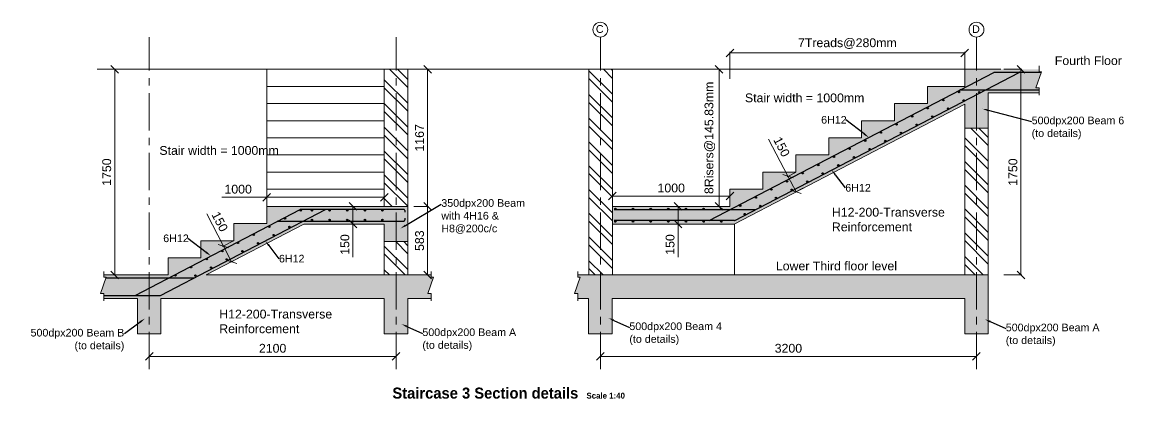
# Model space of a CAD drawing. Header units: inches. Extents: x 8090494 to 8126317, y -6397372 to -6376362.
# Drawn here: x 8097761 to 8107218, y -6396925 to -6393721 of the extents above; entities that cross this region are included whole.
import ezdxf
from ezdxf import colors
from ezdxf.entities.mleader import LeaderData, LeaderLine
from ezdxf.math import Vec2, Vec3

# ---------------------------------------------------------------- set-up
doc = ezdxf.new("R2010")
doc.units = ezdxf.units.IN
doc.header["$MEASUREMENT"] = 0
doc.linetypes.add('CENTER', pattern=[50.8, 31.75, -6.35, 6.35, -6.35])
doc.linetypes.add('CENTER2', pattern=[28.575, 19.05, -3.175, 3.175, -3.175])
for name, color, linetype, lineweight in [('0_Concrete', 212, 'Continuous', 9), ('Axis', 251, 'CENTER2', 0), ('Dim', 5, 'Continuous', 0), ('Lebeling', 4, 'Continuous', 15), ('S-_REIN----_E', 1, 'Continuous', 0), ('Text', 2, 'Continuous', 15)]:
    doc.layers.add(name, color=color, linetype=linetype, lineweight=lineweight)
doc.styles.add('beams', font='sanss___.ttf', dxfattribs={"height": 100})
doc.styles.get("Standard").update_dxf_attribs({"font": 'arial.ttf'})
doc.styles.add('TIS', font='cordia.shx', dxfattribs={"width": 0.8})
doc.dimstyles.new('A- BOLT', dxfattribs={"dimtxt": 28, "dimasz": 20, "dimexe": 8, "dimexo": 4, "dimgap": 5, "dimtad": 1, "dimdec": 0, "dimzin": 9, "dimtxsty": 'TIS', "dimcen": 2.5, "dimclrd": 5, "dimclre": 5, "dimclrt": 34, "dimadec": 0, "dimazin": 0, "dimtfac": 1, "dimtdec": 0, "dimtix": 1, "dimtmove": 0, "dimatfit": 3, "dimfxl": 1, "dimarcsym": 0})
pattern_1 = [(135, (0, 0), (-101.0278814, -101.0278814), []), (135, (0, 67.35), (-101.0278814, -101.0278814), [])]

# ---------------------------------------------------------------- blocks, each defined once
blk = doc.blocks.new('_OBLIQUE')
at = {"color": 0, "linetype": 'ByBlock'}
blk.add_line((-0.5, -0.5), (0.5, 0.5), dxfattribs=at)
blk = doc.blocks.new('*D114')
at = {"layer": 'Defpoints', "color": 0, "transparency": 16777216}
for p in [(8098756.6, -6394121.4), (8098548.5, -6395871.4), (8098756.6, -6395871.4)]:
    blk.add_point(p, dxfattribs=at)
at = {"layer": 'Dim', "color": 252, "lineweight": 5, "transparency": 16777216}
for p, q in [((8098752.6, -6394121.4), (8098540.5, -6394121.4)), ((8098548.5, -6394121.4), (8098548.5, -6395871.4)), ((8098752.6, -6395871.4), (8098540.5, -6395871.4))]:
    blk.add_line(p, q, dxfattribs=at)
at = {"layer": 'Dim', "color": 252, "lineweight": 5, "transparency": 16777216, "xscale": 65, "yscale": 65, "zscale": 65}
for p, rotation in [((8098548.5, -6394121.4), 90), ((8098548.5, -6395871.4), 270)]:
    blk.add_blockref('_OBLIQUE', p, dxfattribs=dict(at, rotation=rotation))
at = {"layer": 'Dim', "color": 156, "lineweight": 15, "transparency": 16777216, "insert": (8098480.2, -6394996.4), "char_height": 75, "attachment_point": 5, "rotation": 90}
blk.add_mtext('1750', dxfattribs=at)
blk = doc.blocks.new('*D115')
at = {"layer": 'Defpoints', "color": 0, "transparency": 16777216}
for p in [(8103392.9, -6395288.1), (8103341.2, -6395438.1), (8103392.9, -6395438.1)]:
    blk.add_point(p, dxfattribs=at)
at = {"layer": 'Dim', "color": 252, "lineweight": 5, "transparency": 16777216}
for p, q in [((8103388.9, -6395288.1), (8103333.2, -6395288.1)), ((8103341.2, -6395288.1), (8103341.2, -6395438.1)), ((8103388.9, -6395438.1), (8103333.2, -6395438.1)), ((8103341.2, -6395438.1), (8103341.2, -6395721.5))]:
    blk.add_line(p, q, dxfattribs=at)
at = {"layer": 'Dim', "color": 252, "lineweight": 5, "transparency": 16777216, "xscale": 65, "yscale": 65, "zscale": 65}
for p, rotation in [((8103341.2, -6395288.1), 90), ((8103341.2, -6395438.1), 270)]:
    blk.add_blockref('_OBLIQUE', p, dxfattribs=dict(at, rotation=rotation))
at = {"layer": 'Dim', "color": 156, "lineweight": 15, "transparency": 16777216, "insert": (8103272.9, -6395612.3), "char_height": 75, "attachment_point": 5, "rotation": 90}
blk.add_mtext('150', dxfattribs=at)
blk = doc.blocks.new('*D116')
at = {"layer": 'Defpoints', "color": 0, "transparency": 16777216}
for p in [(8100516.4, -6395288.1), (8100516.4, -6395438.1), (8100574.9, -6395438.1)]:
    blk.add_point(p, dxfattribs=at)
at = {"layer": 'Dim', "color": 252, "lineweight": 5, "transparency": 16777216}
for p, q in [((8100520.4, -6395288.1), (8100582.9, -6395288.1)), ((8100574.9, -6395288.1), (8100574.9, -6395438.1)), ((8100520.4, -6395438.1), (8100582.9, -6395438.1)), ((8100574.9, -6395438.1), (8100574.9, -6395721.5))]:
    blk.add_line(p, q, dxfattribs=at)
at = {"layer": 'Dim', "color": 252, "lineweight": 5, "transparency": 16777216, "xscale": 65, "yscale": 65, "zscale": 65}
for p, rotation in [((8100574.9, -6395288.1), 90), ((8100574.9, -6395438.1), 270)]:
    blk.add_blockref('_OBLIQUE', p, dxfattribs=dict(at, rotation=rotation))
at = {"layer": 'Dim', "color": 156, "lineweight": 15, "transparency": 16777216, "insert": (8100506.6, -6395612.3), "char_height": 75, "attachment_point": 5, "rotation": 90}
blk.add_mtext('150', dxfattribs=at)
blk = doc.blocks.new('*D148')
at = {"layer": 'Defpoints', "color": 0, "transparency": 16777216}
for p in [(8104342.5, -6394996.5), (8104344.4, -6395164.6), (8104411.8, -6395129.5)]:
    blk.add_point(p, dxfattribs=at)
at = {"layer": 'Dim', "color": 252, "lineweight": 5, "transparency": 16777216}
for p, q in [((8104275.1, -6395031.6), (8104110.7, -6394715.8)), ((8104338.9, -6394998.3), (8104268, -6395035.3)), ((8104344.4, -6395164.6), (8104275.1, -6395031.6)), ((8104408.2, -6395131.4), (8104337.3, -6395168.3))]:
    blk.add_line(p, q, dxfattribs=at)
at = {"layer": 'Dim', "color": 252, "lineweight": 5, "transparency": 16777216, "xscale": 65, "yscale": 65, "zscale": 65}
for p, rotation in [((8104275.1, -6395031.6), 117.51146607582), ((8104344.4, -6395164.6), 297.51146607582)]:
    blk.add_blockref('_OBLIQUE', p, dxfattribs=dict(at, rotation=rotation))
at = {"layer": 'Dim', "color": 156, "lineweight": 15, "transparency": 16777216, "insert": (8104221.7, -6394781.1), "char_height": 75, "attachment_point": 5, "rotation": 297.51147}
blk.add_mtext('150', dxfattribs=at)
blk = doc.blocks.new('*D149')
at = {"layer": 'Defpoints', "color": 0, "transparency": 16777216}
for p in [(8099561.4, -6395579.8), (8099542.3, -6395758.9), (8099630.7, -6395712.8)]:
    blk.add_point(p, dxfattribs=at)
at = {"layer": 'Dim', "color": 252, "lineweight": 5, "transparency": 16777216}
for p, q in [((8099473, -6395625.9), (8099330.7, -6395352.6)), ((8099557.9, -6395581.6), (8099465.9, -6395629.6)), ((8099542.3, -6395758.9), (8099473, -6395625.9)), ((8099627.2, -6395714.7), (8099535.2, -6395762.6))]:
    blk.add_line(p, q, dxfattribs=at)
at = {"layer": 'Dim', "color": 252, "lineweight": 5, "transparency": 16777216, "xscale": 65, "yscale": 65, "zscale": 65}
for p, rotation in [((8099473, -6395625.9), 117.5114660759843), ((8099542.3, -6395758.9), 297.5114660759843)]:
    blk.add_blockref('_OBLIQUE', p, dxfattribs=dict(at, rotation=rotation))
at = {"layer": 'Dim', "color": 156, "lineweight": 15, "transparency": 16777216, "insert": (8099441.7, -6395417.9), "char_height": 75, "attachment_point": 5, "rotation": 297.51147}
blk.add_mtext('150', dxfattribs=at)
blk = doc.blocks.new('*D150')
at = {"layer": 'Defpoints', "color": 0, "transparency": 16777216}
for p in [(8103690.2, -6394121.4), (8103782.5, -6394121.4), (8103782.5, -6395288.1)]:
    blk.add_point(p, dxfattribs=at)
at = {"layer": 'Dim', "color": 252, "lineweight": 5, "transparency": 16777216}
for p, q in [((8103778.5, -6394121.4), (8103682.2, -6394121.4)), ((8103690.2, -6395288.1), (8103690.2, -6394121.4)), ((8103778.5, -6395288.1), (8103682.2, -6395288.1))]:
    blk.add_line(p, q, dxfattribs=at)
at = {"layer": 'Dim', "color": 252, "lineweight": 5, "transparency": 16777216, "xscale": 65, "yscale": 65, "zscale": 65}
for p, rotation in [((8103690.2, -6394121.4), 90), ((8103690.2, -6395288.1), 270)]:
    blk.add_blockref('_OBLIQUE', p, dxfattribs=dict(at, rotation=rotation))
at = {"layer": 'Dim', "color": 156, "lineweight": 15, "transparency": 16777216, "insert": (8103611, -6394704.8), "char_height": 75, "attachment_point": 5, "rotation": 90}
blk.add_mtext('8Risers@145.83mm', dxfattribs=at)
blk = doc.blocks.new('*D151')
at = {"layer": 'Defpoints', "color": 0, "transparency": 16777216}
for p in [(8105779.5, -6393982.2), (8105779.5, -6394121.4), (8103782.5, -6394207.9)]:
    blk.add_point(p, dxfattribs=at)
at = {"layer": 'Dim', "color": 252, "lineweight": 5, "transparency": 16777216}
for p, q in [((8103782.5, -6394203.9), (8103782.5, -6393974.2)), ((8105779.5, -6394117.4), (8105779.5, -6393974.2)), ((8103782.5, -6393982.2), (8105779.5, -6393982.2))]:
    blk.add_line(p, q, dxfattribs=at)
at = {"layer": 'Dim', "color": 252, "lineweight": 5, "transparency": 16777216, "xscale": 65, "yscale": 65, "zscale": 65, "rotation": 180}
blk.add_blockref('_OBLIQUE', (8103782.5, -6393982.2), dxfattribs=at)
at = {"layer": 'Dim', "color": 252, "lineweight": 5, "transparency": 16777216, "xscale": 65, "yscale": 65, "zscale": 65}
blk.add_blockref('_OBLIQUE', (8105779.5, -6393982.2), dxfattribs=at)
at = {"layer": 'Dim', "color": 156, "lineweight": 15, "transparency": 16777216, "insert": (8104781, -6393903), "char_height": 75, "attachment_point": 5}
blk.add_mtext('7Treads@280mm', dxfattribs=at)
blk = doc.blocks.new('*D152')
at = {"layer": 'Defpoints', "color": 0, "transparency": 16777216}
for p in [(8103782.5, -6395200.3), (8102782.6, -6395214.5), (8103782.5, -6395214.5)]:
    blk.add_point(p, dxfattribs=at)
at = {"layer": 'Dim', "color": 252, "lineweight": 5, "transparency": 16777216}
for p, q in [((8102782.6, -6395210.5), (8102782.6, -6395192.3)), ((8102782.6, -6395200.3), (8103782.5, -6395200.3)), ((8103782.5, -6395210.5), (8103782.5, -6395192.3))]:
    blk.add_line(p, q, dxfattribs=at)
at = {"layer": 'Dim', "color": 252, "lineweight": 5, "transparency": 16777216, "xscale": 65, "yscale": 65, "zscale": 65, "rotation": 180}
blk.add_blockref('_OBLIQUE', (8102782.6, -6395200.3), dxfattribs=at)
at = {"layer": 'Dim', "color": 252, "lineweight": 5, "transparency": 16777216, "xscale": 65, "yscale": 65, "zscale": 65}
blk.add_blockref('_OBLIQUE', (8103782.5, -6395200.3), dxfattribs=at)
at = {"layer": 'Dim', "color": 156, "lineweight": 15, "transparency": 16777216, "insert": (8103282.5, -6395132), "char_height": 75, "attachment_point": 5}
blk.add_mtext('1000', dxfattribs=at)
blk = doc.blocks.new('*D153')
at = {"layer": 'Defpoints', "color": 0, "transparency": 16777216}
for p in [(8100841.4, -6395210.1), (8099841.4, -6395288.1), (8100841.4, -6395288.1)]:
    blk.add_point(p, dxfattribs=at)
at = {"layer": 'Dim', "color": 252, "lineweight": 5, "transparency": 16777216}
for p, q in [((8099841.4, -6395210.1), (8099459.7, -6395210.1)), ((8099841.4, -6395284.1), (8099841.4, -6395202.1)), ((8100841.4, -6395210.1), (8099841.4, -6395210.1)), ((8100841.4, -6395284.1), (8100841.4, -6395202.1))]:
    blk.add_line(p, q, dxfattribs=at)
at = {"layer": 'Dim', "color": 252, "lineweight": 5, "transparency": 16777216, "xscale": 65, "yscale": 65, "zscale": 65, "rotation": 180}
blk.add_blockref('_OBLIQUE', (8099841.4, -6395210.1), dxfattribs=at)
at = {"layer": 'Dim', "color": 252, "lineweight": 5, "transparency": 16777216, "xscale": 65, "yscale": 65, "zscale": 65}
blk.add_blockref('_OBLIQUE', (8100841.4, -6395210.1), dxfattribs=at)
at = {"layer": 'Dim', "color": 156, "lineweight": 15, "transparency": 16777216, "insert": (8099598.1, -6395141.9), "char_height": 75, "attachment_point": 5}
blk.add_mtext('1000', dxfattribs=at)
blk = doc.blocks.new('*D117')
at = {"layer": 'Defpoints', "color": 0, "transparency": 16777216}
for p in [(8106107.9, -6394121.4), (8106107.9, -6395871.4), (8106258.1, -6395871.4)]:
    blk.add_point(p, dxfattribs=at)
at = {"layer": 'Dim', "color": 252, "lineweight": 5, "transparency": 16777216}
for p, q in [((8106111.9, -6394121.4), (8106266.1, -6394121.4)), ((8106258.1, -6394121.4), (8106258.1, -6395871.4)), ((8106111.9, -6395871.4), (8106266.1, -6395871.4))]:
    blk.add_line(p, q, dxfattribs=at)
at = {"layer": 'Dim', "color": 252, "lineweight": 5, "transparency": 16777216, "xscale": 65, "yscale": 65, "zscale": 65}
for p, rotation in [((8106258.1, -6394121.4), 90), ((8106258.1, -6395871.4), 270)]:
    blk.add_blockref('_OBLIQUE', p, dxfattribs=dict(at, rotation=rotation))
at = {"layer": 'Dim', "color": 156, "lineweight": 15, "transparency": 16777216, "insert": (8106189.8, -6394996.4), "char_height": 75, "attachment_point": 5, "rotation": 90}
blk.add_mtext('1750', dxfattribs=at)
blk = doc.blocks.new('*D118')
at = {"layer": 'Defpoints', "color": 0, "transparency": 16777216}
for p in [(8101088.7, -6395288.1), (8101088.7, -6395871.4), (8101210.2, -6395871.4)]:
    blk.add_point(p, dxfattribs=at)
at = {"layer": 'Dim', "color": 252, "lineweight": 5, "transparency": 16777216}
for p, q in [((8101092.7, -6395288.1), (8101218.2, -6395288.1)), ((8101210.2, -6395288.1), (8101210.2, -6395871.4)), ((8101092.7, -6395871.4), (8101218.2, -6395871.4))]:
    blk.add_line(p, q, dxfattribs=at)
at = {"layer": 'Dim', "color": 252, "lineweight": 5, "transparency": 16777216, "xscale": 65, "yscale": 65, "zscale": 65}
for p, rotation in [((8101210.2, -6395288.1), 90), ((8101210.2, -6395871.4), 270)]:
    blk.add_blockref('_OBLIQUE', p, dxfattribs=dict(at, rotation=rotation))
at = {"layer": 'Dim', "color": 156, "lineweight": 15, "transparency": 16777216, "insert": (8101141.9, -6395579.8), "char_height": 75, "attachment_point": 5, "rotation": 90}
blk.add_mtext('583', dxfattribs=at)
blk = doc.blocks.new('*D119')
at = {"layer": 'Defpoints', "color": 0, "transparency": 16777216}
for p in [(8101041.4, -6394121.4), (8101088.7, -6395288.1), (8101210.2, -6395288.1)]:
    blk.add_point(p, dxfattribs=at)
at = {"layer": 'Dim', "color": 252, "lineweight": 5, "transparency": 16777216}
for p, q in [((8101045.4, -6394121.4), (8101218.2, -6394121.4)), ((8101210.2, -6394121.4), (8101210.2, -6395288.1)), ((8101092.7, -6395288.1), (8101218.2, -6395288.1))]:
    blk.add_line(p, q, dxfattribs=at)
at = {"layer": 'Dim', "color": 252, "lineweight": 5, "transparency": 16777216, "xscale": 65, "yscale": 65, "zscale": 65}
for p, rotation in [((8101210.2, -6394121.4), 90), ((8101210.2, -6395288.1), 270)]:
    blk.add_blockref('_OBLIQUE', p, dxfattribs=dict(at, rotation=rotation))
at = {"layer": 'Dim', "color": 156, "lineweight": 15, "transparency": 16777216, "insert": (8101141.9, -6394704.8), "char_height": 75, "attachment_point": 5, "rotation": 90}
blk.add_mtext('1167', dxfattribs=at)
blk = doc.blocks.new('*D120')
at = {"layer": 'Defpoints', "color": 0, "transparency": 16777216}
for p in [(8098841.4, -6396578.9), (8100941.4, -6396564.3), (8100941.4, -6396578.9)]:
    blk.add_point(p, dxfattribs=at)
at = {"layer": 'Dim', "color": 252, "lineweight": 5, "transparency": 16777216}
for p, q in [((8098841.4, -6396574.9), (8098841.4, -6396556.3)), ((8098841.4, -6396564.3), (8100941.4, -6396564.3)), ((8100941.4, -6396574.9), (8100941.4, -6396556.3))]:
    blk.add_line(p, q, dxfattribs=at)
at = {"layer": 'Dim', "color": 252, "lineweight": 5, "transparency": 16777216, "xscale": 65, "yscale": 65, "zscale": 65, "rotation": 180}
blk.add_blockref('_OBLIQUE', (8098841.4, -6396564.3), dxfattribs=at)
at = {"layer": 'Dim', "color": 252, "lineweight": 5, "transparency": 16777216, "xscale": 65, "yscale": 65, "zscale": 65}
blk.add_blockref('_OBLIQUE', (8100941.4, -6396564.3), dxfattribs=at)
at = {"layer": 'Dim', "color": 156, "lineweight": 15, "transparency": 16777216, "insert": (8099891.4, -6396496.1), "char_height": 75, "attachment_point": 5}
blk.add_mtext('2100', dxfattribs=at)
blk = doc.blocks.new('*D121')
at = {"layer": 'Defpoints', "color": 0, "transparency": 16777216}
for p in [(8102679.5, -6396578.9), (8105879.5, -6396564.3), (8105879.5, -6396578.9)]:
    blk.add_point(p, dxfattribs=at)
at = {"layer": 'Dim', "color": 252, "lineweight": 5, "transparency": 16777216}
for p, q in [((8102679.5, -6396574.9), (8102679.5, -6396556.3)), ((8102679.5, -6396564.3), (8105879.5, -6396564.3)), ((8105879.5, -6396574.9), (8105879.5, -6396556.3))]:
    blk.add_line(p, q, dxfattribs=at)
at = {"layer": 'Dim', "color": 252, "lineweight": 5, "transparency": 16777216, "xscale": 65, "yscale": 65, "zscale": 65, "rotation": 180}
blk.add_blockref('_OBLIQUE', (8102679.5, -6396564.3), dxfattribs=at)
at = {"layer": 'Dim', "color": 252, "lineweight": 5, "transparency": 16777216, "xscale": 65, "yscale": 65, "zscale": 65}
blk.add_blockref('_OBLIQUE', (8105879.5, -6396564.3), dxfattribs=at)
at = {"layer": 'Dim', "color": 156, "lineweight": 15, "transparency": 16777216, "insert": (8104279.5, -6396496), "char_height": 75, "attachment_point": 5}
blk.add_mtext('3200', dxfattribs=at)

msp = doc.modelspace()

# ---------------------------------------------------------------- hatches: boundary and pattern name
at = {"lineweight": 25, "transparency": 33554559}
h = msp.add_hatch(dxfattribs=at)
h.set_pattern_fill('ANSI32', color=8, scale=15, angle=90)
h.set_pattern_definition(pattern_1)
h.paths.add_polyline_path([(8101041.4, -6395588.1), (8100841.4, -6395588.1), (8100841.4, -6395871.4), (8101041.4, -6395871.4)])
h.paths.add_polyline_path([(8101041.4, -6394121.4), (8100841.4, -6394121.4), (8100841.4, -6395288.1), (8101041.4, -6395288.1)])
h = msp.add_hatch(dxfattribs=at)
h.set_pattern_fill('ANSI32', color=8, scale=15, angle=90)
h.set_pattern_definition(pattern_1)
h.paths.add_polyline_path([(8102582.6, -6395871.4), (8102782.6, -6395871.4), (8102782.6, -6394121.4), (8102582.6, -6394121.4)])
h.paths.add_polyline_path([(8105979.5, -6394621.4), (8105779.5, -6394621.4), (8105779.5, -6395871.4), (8105979.5, -6395871.4)])
at = {"lineweight": 25, "transparency": 33554457}
h = msp.add_hatch(color=4, dxfattribs=at)
h.dxf.hatch_style = 1
h.paths.add_polyline_path([(8103782.5, -6395142.3), (8103782.5, -6395288.1), (8102782.6, -6395288.1), (8102782.6, -6395438.1), (8103819.2, -6395438.1), (8105779.5, -6394417.2), (8105779.5, -6394621.4), (8105979.5, -6394621.4), (8105979.5, -6394321.4), (8106412.6, -6394321.4), (8106412.6, -6394280.2), (8106383.6, -6394280.2), (8106432.4, -6394141.7), (8106412.6, -6394141.7), (8106412.6, -6394121.4), (8105779.5, -6394121.4), (8105779.5, -6394267.3), (8105462.5, -6394267.3), (8105462.5, -6394413.1), (8105182.5, -6394413.1), (8105182.5, -6394559), (8104902.5, -6394559), (8104902.5, -6394704.8), (8104622.5, -6394704.8), (8104622.5, -6394850.6), (8104342.5, -6394850.6), (8104342.5, -6394996.5), (8104062.5, -6394996.5), (8104062.5, -6395142.3)])
h.paths.add_polyline_path([(8103875.1, -6395282.2, -1), (8103863.1, -6395282.2, -1)], flags=16)
h.paths.add_polyline_path([(8104008.3, -6395213.2, -1), (8103996.3, -6395213.2, -1)], flags=16)
h.paths.add_polyline_path([(8103912.4, -6395353.9, -1), (8103900.4, -6395353.9, -1)], flags=16)
h.paths.add_polyline_path([(8104045.6, -6395284.9, -1), (8104033.6, -6395284.9, -1)], flags=16)
h.paths.add_polyline_path([(8103713.6, -6395309.6, -1), (8103701.6, -6395309.6, -1)], flags=16)
h.paths.add_polyline_path([(8104141.5, -6395144.3, -1), (8104129.5, -6395144.3, -1)], flags=16)
h.paths.add_polyline_path([(8103713.6, -6395417.4, -1), (8103701.6, -6395417.4, -1)], flags=16)
h.paths.add_polyline_path([(8104178.8, -6395215.9, -1), (8104166.8, -6395215.9, -1)], flags=16)
h.paths.add_polyline_path([(8103563.6, -6395309.6, -1), (8103551.6, -6395309.6, -1)], flags=16)
h.paths.add_polyline_path([(8103563.6, -6395417.4, -1), (8103551.6, -6395417.4, -1)], flags=16)
h.paths.add_polyline_path([(8104262.7, -6395075.3, -1), (8104274.7, -6395075.3, -1)], flags=16)
h.paths.add_polyline_path([(8104312, -6395146.9, -1), (8104300, -6395146.9, -1)], flags=16)
h.paths.add_polyline_path([(8103401.6, -6395309.6, -1), (8103413.6, -6395309.6, -1)], flags=16)
h.paths.add_polyline_path([(8103413.6, -6395417.4, -1), (8103401.6, -6395417.4, -1)], flags=16)
h.paths.add_polyline_path([(8104395.9, -6395006.3, -1), (8104407.9, -6395006.3, -1)], flags=16)
h.paths.add_polyline_path([(8104445.2, -6395078, -1), (8104433.2, -6395078, -1)], flags=16)
h.paths.add_polyline_path([(8103251.6, -6395309.6, -1), (8103263.6, -6395309.6, -1)], flags=16)
h.paths.add_polyline_path([(8103263.6, -6395417.4, -1), (8103251.6, -6395417.4, -1)], flags=16)
h.paths.add_polyline_path([(8104527.8, -6394935.9, -1), (8104539.8, -6394935.9, -1)], flags=16)
h.paths.add_polyline_path([(8104577.1, -6395007.5, -1), (8104565.1, -6395007.5, -1)], flags=16)
h.paths.add_polyline_path([(8103101.6, -6395309.6, -1), (8103113.6, -6395309.6, -1)], flags=16)
h.paths.add_polyline_path([(8103113.6, -6395417.4, -1), (8103101.6, -6395417.4, -1)], flags=16)
h.paths.add_polyline_path([(8104661, -6394866.9, -1), (8104673, -6394866.9, -1)], flags=16)
h.paths.add_polyline_path([(8104698.3, -6394938.6, -1), (8104710.3, -6394938.6, -1)], flags=16)
h.paths.add_polyline_path([(8102951.6, -6395309.6, -1), (8102963.6, -6395309.6, -1)], flags=16)
h.paths.add_polyline_path([(8102951.6, -6395417.4, -1), (8102963.6, -6395417.4, -1)], flags=16)
h.paths.add_polyline_path([(8104794.2, -6394797.9, -1), (8104806.2, -6394797.9, -1)], flags=16)
h.paths.add_polyline_path([(8104831.5, -6394869.6, -1), (8104843.5, -6394869.6, -1)], flags=16)
h.paths.add_polyline_path([(8102801.6, -6395309.6, -1), (8102813.6, -6395309.6, -1)], flags=16)
h.paths.add_polyline_path([(8102801.6, -6395417.4, -1), (8102813.6, -6395417.4, -1)], flags=16)
h.paths.add_polyline_path([(8104927.4, -6394729, -1), (8104939.4, -6394729, -1)], flags=16)
h.paths.add_polyline_path([(8104964.7, -6394800.6, -1), (8104976.7, -6394800.6, -1)], flags=16)
h.paths.add_polyline_path([(8105060.6, -6394660, -1), (8105072.6, -6394660, -1)], flags=16)
h.paths.add_polyline_path([(8105097.9, -6394731.7, -1), (8105109.9, -6394731.7, -1)], flags=16)
h.paths.add_polyline_path([(8105193.8, -6394591, -1), (8105205.8, -6394591, -1)], flags=16)
h.paths.add_polyline_path([(8105231.1, -6394662.7, -1), (8105243.1, -6394662.7, -1)], flags=16)
h.paths.add_polyline_path([(8105327, -6394522.1, -1), (8105339, -6394522.1, -1)], flags=16)
h.paths.add_polyline_path([(8105364.3, -6394593.7, -1), (8105376.3, -6394593.7, -1)], flags=16)
h.paths.add_polyline_path([(8105459.5, -6394452.4, -1), (8105471.5, -6394452.4, -1)], flags=16)
h.paths.add_polyline_path([(8105496.9, -6394524.1, -1), (8105508.9, -6394524.1, -1)], flags=16)
h.paths.add_polyline_path([(8105592.7, -6394383.4, -1), (8105604.7, -6394383.4, -1)], flags=16)
h.paths.add_polyline_path([(8105630.1, -6394455.1, -1), (8105642.1, -6394455.1, -1)], flags=16)
h.paths.add_polyline_path([(8105725.9, -6394314.5, -1), (8105737.9, -6394314.5, -1)], flags=16)
h.paths.add_polyline_path([(8105763.3, -6394386.1, -1), (8105775.3, -6394386.1, -1)], flags=16)
h.paths.add_polyline_path([(8105896.5, -6394317.2, -1), (8105908.5, -6394317.2, -1)], flags=16)
h = msp.add_hatch(color=4, dxfattribs=at)
h.dxf.hatch_style = 1
h.paths.add_polyline_path([(8101041.4, -6395288.1), (8099841.4, -6395288.1), (8099841.4, -6395434), (8099561.4, -6395434), (8099561.4, -6395579.8), (8099281.4, -6395579.8), (8099281.4, -6395725.6), (8099001.4, -6395725.6), (8099001.4, -6395871.4), (8098456.3, -6395871.4), (8098456.3, -6395891.7), (8098476.1, -6395891.7), (8098427.2, -6396030.2), (8098456.3, -6396030.2), (8098456.3, -6396071.4), (8098741.4, -6396071.4), (8098741.4, -6396371.4), (8098941.4, -6396371.4), (8098941.4, -6396071.4), (8100841.4, -6396071.4), (8100841.4, -6396371.4), (8101041.4, -6396371.4), (8101041.4, -6396071.4), (8101239.7, -6396071.4), (8101239.7, -6396030.2), (8101210.7, -6396030.2), (8101259.5, -6395891.7), (8101239.7, -6395891.7), (8101239.7, -6395871.4), (8099326.2, -6395871.4), (8100158.2, -6395438.1), (8100841.4, -6395438.1), (8100841.4, -6395588.1), (8101041.4, -6395588.1)])
h.paths.add_polyline_path([(8100003, -6395391.9, -1), (8099991, -6395391.9, -1)], flags=16)
h.paths.add_polyline_path([(8099869.9, -6395460.9, -1), (8099857.9, -6395460.9, -1)], flags=16)
h.paths.add_polyline_path([(8100040.2, -6395463.2, -1), (8100028.2, -6395463.2, -1)], flags=16)
h.paths.add_polyline_path([(8099907, -6395532.2, -1), (8099895, -6395532.2, -1)], flags=16)
h.paths.add_polyline_path([(8100136.2, -6395322.9, -1), (8100124.2, -6395322.9, -1)], flags=16)
h.paths.add_polyline_path([(8099736.7, -6395529.9, -1), (8099724.7, -6395529.9, -1)], flags=16)
h.paths.add_polyline_path([(8099773.8, -6395601.2, -1), (8099761.8, -6395601.2, -1)], flags=16)
h.paths.add_polyline_path([(8100232, -6395403.5, -1), (8100220, -6395403.5, -1)], flags=16)
h.paths.add_polyline_path([(8100232, -6395322.9, -1), (8100220, -6395322.9, -1)], flags=16)
h.paths.add_polyline_path([(8099603.5, -6395598.9, -1), (8099591.5, -6395598.9, -1)], flags=16)
h.paths.add_polyline_path([(8099640.6, -6395670.2, -1), (8099628.6, -6395670.2, -1)], flags=16)
h.paths.add_polyline_path([(8100382, -6395403.5, -1), (8100370, -6395403.5, -1)], flags=16)
h.paths.add_polyline_path([(8100382, -6395322.9, -1), (8100370, -6395322.9, -1)], flags=16)
h.paths.add_polyline_path([(8099458.3, -6395667.9, -1), (8099470.3, -6395667.9, -1)], flags=16)
h.paths.add_polyline_path([(8099507.5, -6395739.2, -1), (8099495.5, -6395739.2, -1)], flags=16)
h.paths.add_polyline_path([(8100532, -6395403.5, -1), (8100520, -6395403.5, -1)], flags=16)
h.paths.add_polyline_path([(8100532, -6395322.9, -1), (8100520, -6395322.9, -1)], flags=16)
h.paths.add_polyline_path([(8099325.1, -6395736.9, -1), (8099337.1, -6395736.9, -1)], flags=16)
h.paths.add_polyline_path([(8099374.3, -6395808.2, -1), (8099362.3, -6395808.2, -1)], flags=16)
h.paths.add_polyline_path([(8100682, -6395403.5, -1), (8100670, -6395403.5, -1)], flags=16)
h.paths.add_polyline_path([(8100682, -6395322.9, -1), (8100670, -6395322.9, -1)], flags=16)
h.paths.add_polyline_path([(8099191.9, -6395805.9, -1), (8099203.9, -6395805.9, -1)], flags=16)
h.paths.add_polyline_path([(8099241.1, -6395877.2, -1), (8099229.1, -6395877.2, -1)], flags=16)
h.paths.add_polyline_path([(8100832, -6395403.5, -1), (8100820, -6395403.5, -1)], flags=16)
h.paths.add_polyline_path([(8100832, -6395322.9, -1), (8100820, -6395322.9, -1)], flags=16)
h.paths.add_polyline_path([(8099058.7, -6395874.9, -1), (8099070.7, -6395874.9, -1)], flags=16)
h = msp.add_hatch(color=4, dxfattribs=at)
h.dxf.hatch_style = 1
h.paths.add_polyline_path([(8105779.5, -6396071.4), (8105779.5, -6396371.4), (8105979.5, -6396371.4), (8105979.5, -6395871.4), (8102488.8, -6395871.4), (8102488.8, -6395891.7), (8102508.6, -6395891.7), (8102459.7, -6396030.2), (8102488.8, -6396030.2), (8102488.8, -6396071.4), (8102579.5, -6396071.4), (8102579.5, -6396371.4), (8102779.5, -6396371.4), (8102779.5, -6396071.4)])

# ---------------------------------------------------------------- linework, layer by layer
at = {"color": 7, "lineweight": 18}
for centre in [(8102679.5, -6393784.2), (8105879.5, -6393784.2)]:
    msp.add_circle(centre, 63.3, dxfattribs=at)
at = {"color": 1, "lineweight": 25}
for centre in [(8105731.9, -6394314.5), (8105902.5, -6394317.2), (8105465.5, -6394452.4), (8105598.7, -6394383.4), (8105636.1, -6394455.1), (8105769.3, -6394386.1), (8105333, -6394522.1), (8105502.9, -6394524.1), (8105199.8, -6394591), (8105370.3, -6394593.7), (8104933.4, -6394729), (8105066.6, -6394660), (8105103.9, -6394731.7), (8105237.1, -6394662.7), (8104800.2, -6394797.9), (8104970.7, -6394800.6), (8104667, -6394866.9), (8104837.5, -6394869.6), (8104401.9, -6395006.3), (8104533.8, -6394935.9), (8104571.1, -6395007.5), (8104704.3, -6394938.6), (8104268.7, -6395075.3), (8104439.2, -6395078), (8104002.3, -6395213.2), (8104135.5, -6395144.3), (8104172.8, -6395215.9), (8104306, -6395146.9), (8102807.6, -6395309.6), (8102957.6, -6395309.6), (8103107.6, -6395309.6), (8103257.6, -6395309.6), (8103407.6, -6395309.6), (8103557.6, -6395309.6), (8103707.6, -6395309.6), (8103869.1, -6395282.2), (8104039.6, -6395284.9), (8099997, -6395391.9), (8100130.2, -6395322.9), (8100226, -6395322.9), (8100226, -6395403.5), (8100376, -6395322.9), (8100376, -6395403.5), (8100526, -6395322.9), (8100526, -6395403.5), (8100676, -6395322.9), (8100676, -6395403.5), (8100826, -6395322.9), (8100826, -6395403.5), (8103906.4, -6395353.9), (8099863.9, -6395460.9), (8100034.2, -6395463.2), (8102807.6, -6395417.4), (8102957.6, -6395417.4), (8103107.6, -6395417.4), (8103257.6, -6395417.4), (8103407.6, -6395417.4), (8103557.6, -6395417.4), (8103707.6, -6395417.4), (8099730.7, -6395529.9), (8099901, -6395532.2), (8099464.3, -6395667.9), (8099597.5, -6395598.9), (8099634.6, -6395670.2), (8099767.8, -6395601.2), (8099331.1, -6395736.9), (8099501.5, -6395739.2), (8099064.7, -6395874.9), (8099197.9, -6395805.9), (8099235.1, -6395877.2), (8099368.3, -6395808.2)]:
    msp.add_circle(centre, 6, dxfattribs=at)
at = {"layer": '0_Concrete', "color": 250, "lineweight": 20, "true_color": 0x3f4040}
for p, q in [((8098399.9, -6394121.4), (8106086.6, -6394121.4)), ((8099841.4, -6395288.1), (8099841.4, -6394121.4)), ((8100841.4, -6395288.1), (8100841.4, -6394121.4)), ((8101041.4, -6394121.4), (8101041.4, -6395871.4)), ((8102582.6, -6394121.4), (8102582.6, -6395871.4)), ((8102782.6, -6394121.4), (8102782.6, -6395871.4)), ((8105779.5, -6394267.3), (8105779.5, -6394121.4)), ((8099841.4, -6394267.3), (8100841.4, -6394267.3)), ((8105462.5, -6394413.1), (8105462.5, -6394267.3)), ((8105462.5, -6394267.3), (8105779.5, -6394267.3)), ((8105979.5, -6394621.4), (8105979.5, -6394321.4)), ((8105979.5, -6394321.4), (8106412.6, -6394321.4)), ((8099841.4, -6394413.1), (8100841.4, -6394413.1)), ((8103819.2, -6395438.1), (8105779.5, -6394417.2)), ((8105182.5, -6394559), (8105182.5, -6394413.1)), ((8105182.5, -6394413.1), (8105462.5, -6394413.1)), ((8105779.5, -6394621.4), (8105779.5, -6394417.2)), ((8099841.4, -6394559), (8100841.4, -6394559)), ((8104902.5, -6394704.8), (8104902.5, -6394559)), ((8104902.5, -6394559), (8105182.5, -6394559)), ((8105779.5, -6394621.4), (8105979.5, -6394621.4)), ((8105779.5, -6394621.4), (8105779.5, -6395871.4)), ((8105979.5, -6394621.4), (8105979.5, -6395871.4)), ((8099841.4, -6394704.8), (8100841.4, -6394704.8)), ((8104622.5, -6394850.6), (8104622.5, -6394704.8)), ((8104622.5, -6394704.8), (8104902.5, -6394704.8)), ((8099841.4, -6394850.6), (8100841.4, -6394850.6)), ((8104342.5, -6394996.5), (8104342.5, -6394850.6)), ((8104342.5, -6394850.6), (8104622.5, -6394850.6)), ((8099841.4, -6394996.5), (8100841.4, -6394996.5)), ((8104062.5, -6395142.3), (8104062.5, -6394996.5)), ((8104062.5, -6394996.5), (8104342.5, -6394996.5)), ((8099841.4, -6395142.3), (8100841.4, -6395142.3)), ((8103782.5, -6395288.1), (8103782.5, -6395142.3)), ((8103782.5, -6395142.3), (8104062.5, -6395142.3)), ((8099841.4, -6395434), (8099841.4, -6395288.1)), ((8099841.4, -6395288.1), (8101041.4, -6395288.1)), ((8103782.5, -6395288.1), (8102782.6, -6395288.1)), ((8099326.2, -6395871.4), (8100158.2, -6395438.1)), ((8100158.2, -6395438.1), (8100841.4, -6395438.1)), ((8100841.4, -6395588.1), (8100841.4, -6395438.1)), ((8103819.2, -6395438.1), (8102782.6, -6395438.1)), ((8103819.5, -6395438.1), (8103819.5, -6395871.4)), ((8101041.4, -6395588.1), (8100841.4, -6395588.1)), ((8100841.4, -6395588.1), (8100841.4, -6395871.4)), ((8099001.4, -6395871.4), (8099001.4, -6395725.6)), ((8099001.4, -6395725.6), (8099281.4, -6395725.6)), ((8098456.3, -6395871.4), (8099001.4, -6395871.4)), ((8099326.2, -6395871.4), (8101239.7, -6395871.4)), ((8102488.8, -6395871.4), (8105979.5, -6395871.4)), ((8105979.5, -6395871.4), (8105979.5, -6396371.4)), ((8098456.3, -6396071.4), (8098741.4, -6396071.4)), ((8098741.4, -6396071.4), (8098741.4, -6396371.4)), ((8098941.4, -6396071.4), (8100841.4, -6396071.4)), ((8098941.4, -6396071.4), (8098941.4, -6396371.4)), ((8100841.4, -6396071.4), (8100841.4, -6396371.4)), ((8101041.4, -6396071.4), (8101239.7, -6396071.4)), ((8101041.4, -6396071.4), (8101041.4, -6396371.4)), ((8102488.8, -6396071.4), (8102579.5, -6396071.4)), ((8102579.5, -6396071.4), (8102579.5, -6396371.4)), ((8102779.5, -6396071.4), (8105779.5, -6396071.4)), ((8102779.5, -6396071.4), (8102779.5, -6396371.4)), ((8105779.5, -6396071.4), (8105779.5, -6396371.4)), ((8098741.4, -6396371.4), (8098941.4, -6396371.4)), ((8100841.4, -6396371.4), (8101041.4, -6396371.4)), ((8102579.5, -6396371.4), (8102779.5, -6396371.4)), ((8105779.5, -6396371.4), (8105979.5, -6396371.4))]:
    msp.add_line(p, q, dxfattribs=at)
for points in [[(8106412.6, -6394092.2), (8106412.6, -6394141.7), (8106432.4, -6394141.7), (8106383.6, -6394280.2), (8106412.6, -6394280.2), (8106412.6, -6394341.9)], [(8099561.4, -6395579.8), (8099561.4, -6395434), (8099841.4, -6395434)], [(8099281.4, -6395725.6), (8099281.4, -6395579.8), (8099561.4, -6395579.8)], [(8098456.3, -6395842.2), (8098456.3, -6395891.7), (8098476.1, -6395891.7), (8098427.2, -6396030.2), (8098456.3, -6396030.2), (8098456.3, -6396091.9)], [(8101239.7, -6395842.2), (8101239.7, -6395891.7), (8101259.5, -6395891.7), (8101210.7, -6396030.2), (8101239.7, -6396030.2), (8101239.7, -6396091.9)], [(8102488.8, -6395842.2), (8102488.8, -6395891.7), (8102508.6, -6395891.7), (8102459.7, -6396030.2), (8102488.8, -6396030.2), (8102488.8, -6396091.9)]]:
    msp.add_lwpolyline(points, dxfattribs=at)
at = {"layer": 'Axis', "color": 8, "linetype": 'CENTER', "lineweight": 15, "ltscale": 10}
for p, q in [((8098841.4, -6396672.9), (8098841.4, -6393847.5)), ((8100941.4, -6396672.9), (8100941.4, -6393847.5)), ((8102679.5, -6396672.9), (8102679.5, -6393847.5)), ((8105879.5, -6396672.9), (8105879.5, -6393847.5))]:
    msp.add_line(p, q, dxfattribs=at)
at = {"layer": 'S-_REIN----_E', "lineweight": 30}
for p, q in [((8103606.2, -6395408.1), (8106026.5, -6394147.6)), ((8103824.8, -6395407), (8106243, -6394147.6)), ((8106031.1, -6394146.4), (8106430.8, -6394146.4)), ((8105743.1, -6394296.4), (8106412.6, -6394296.4)), ((8098721.7, -6396045.3), (8100125.4, -6395314.3)), ((8098938.2, -6396045.3), (8100341.9, -6395314.3)), ((8100130, -6395313.1), (8101006.4, -6395313.1)), ((8101016.4, -6395323.1), (8101016.4, -6395337)), ((8101016.4, -6395389.3), (8101016.4, -6395403.1)), ((8103995.5, -6395318.1), (8102797.3, -6395318.1)), ((8099938, -6395413.1), (8101006.4, -6395413.1)), ((8103820.2, -6395408.1), (8102796.5, -6395408.1)), ((8098474.4, -6395896.4), (8099221.6, -6395896.4)), ((8098456.3, -6396046.4), (8098933.6, -6396046.4))]:
    msp.add_line(p, q, dxfattribs=at)
for centre, start, end in [((8106031.1, -6394156.4), 90, 117.51147), ((8106247.6, -6394156.4), 90, 117.51147), ((8105743.1, -6394306.4), 90, 117.51147), ((8100130, -6395323.1), 90, 117.51147), ((8100346.5, -6395323.1), 90, 117.51147), ((8101006.4, -6395323.1), 0, 90), ((8099938, -6395423.1), 90, 117.51147), ((8101006.4, -6395403.1), 270, 0), ((8103820.2, -6395398.1), 270, 297.51147), ((8099221.6, -6395886.4), 270, 297.51147), ((8098717.1, -6396036.4), 270, 297.51147), ((8098933.6, -6396036.4), 270, 297.51147)]:
    msp.add_arc(centre, 10, start, end, dxfattribs=at)

# ---------------------------------------------------------------- texts
at = {"layer": 'Text', "color": 7, "lineweight": 18, "char_height": 66.1, "width": 66.076, "attachment_point": 9, "style": 'beams'}
for s, insert in [('C', (8102707.8, -6393812.5)), ('D', (8105907.8, -6393812.5))]:
    msp.add_mtext(s, dxfattribs=dict(at, insert=insert))
at = {"layer": 'Text', "char_height": 75, "attachment_point": 9, "style": 'beams'}
for s, insert, width in [('\\pxql;Fourth Floor', (8107550.9, -6394086.3), 1004.989), ('\\pxql;Stair width = 1000mm', (8104914.6, -6394403), 1004.989), ('\\pxql;Stair width = 1000mm', (8099932.9, -6394850.6), 1004.989), ('\\pxql;H12-200-Transverse \\PReinforcement', (8105654.5, -6395501.2), 1004.989), ('\\pxql;Lower Third floor level', (8105427.1, -6395833.5), 1254.357), ('\\pxql;H12-200-Transverse \\PReinforcement', (8100442.4, -6396368.1), 1004.989), ('{\\fBaskerville Old Face|b1|i0|c0|p18;\\H1.25x;Staircase 3 Section details\\H1.9995x; \\H0.26673x;Scale 1:40}', (8102888.6, -6396925.2), 2070.879)]:
    msp.add_mtext(s, dxfattribs=dict(at, insert=insert, width=width))

# ---------------------------------------------------------------- dimensions: what is measured, and where the dimension line sits
at = {"layer": 'Dim', "lineweight": 15}
dim = msp.add_linear_dim(base=(8105779.5, -6393982.2), p1=(8103782.5, -6394207.9), p2=(8105779.5, -6394121.4), text='7Treads@280mm', dimstyle='A- BOLT', override={"dimtxt": 75, "dimasz": 65, "dimgap": 30, "dimtxsty": 'Standard', "dimblk1": 'OBLIQUE', "dimblk2": 'OBLIQUE', "dimsah": 1, "dimclrd": 252, "dimclre": 252, "dimclrt": 156, "dimlwd": 5, "dimlwe": 5}, dxfattribs=at)
dim.commit()
dim.dimension.update_dxf_attribs({"geometry": '*D151', "text_midpoint": (8104781, -6393903)})
for base, p1, p2, picture, middle in [((8098548.5, -6395871.4), (8098756.6, -6394121.4), (8098756.6, -6395871.4), '*D114', (8098480.2, -6394996.4)), ((8101210.2, -6395288.1), (8101041.4, -6394121.4), (8101088.7, -6395288.1), '*D119', (8101141.9, -6394704.8)), ((8106258.1, -6395871.4), (8106107.9, -6394121.4), (8106107.9, -6395871.4), '*D117', (8106189.8, -6394996.4)), ((8101210.2, -6395871.4), (8101088.7, -6395288.1), (8101088.7, -6395871.4), '*D118', (8101141.9, -6395579.8))]:
    dim = msp.add_linear_dim(base=base, p1=p1, p2=p2, angle=90, dimstyle='A- BOLT', override={"dimtxt": 75, "dimasz": 65, "dimgap": 30, "dimtxsty": 'Standard', "dimblk1": 'OBLIQUE', "dimblk2": 'OBLIQUE', "dimsah": 1, "dimclrd": 252, "dimclre": 252, "dimclrt": 156, "dimlwd": 5, "dimlwe": 5}, dxfattribs=at)
    dim.commit()
    dim.dimension.update_dxf_attribs({"geometry": picture, "text_midpoint": middle})
dim = msp.add_linear_dim(base=(8103690.2, -6394121.4), p1=(8103782.5, -6395288.1), p2=(8103782.5, -6394121.4), angle=90, text='8Risers@145.83mm', dimstyle='A- BOLT', override={"dimtxt": 75, "dimasz": 65, "dimgap": 30, "dimtxsty": 'Standard', "dimblk1": 'OBLIQUE', "dimblk2": 'OBLIQUE', "dimsah": 1, "dimclrd": 252, "dimclre": 252, "dimclrt": 156, "dimlwd": 5, "dimlwe": 5}, dxfattribs=at)
dim.commit()
dim.dimension.update_dxf_attribs({"geometry": '*D150', "text_midpoint": (8103611, -6394704.8)})
for base, p1, p2, angle, picture, middle, dimtype in [((8104344.4, -6395164.6), (8104342.5, -6394996.5), (8104411.8, -6395129.5), 297.51147, '*D148', (8104161.1, -6394812.7), 161), ((8100574.9, -6395438.1), (8100516.4, -6395288.1), (8100516.4, -6395438.1), 90, '*D116', (8100574.9, -6395612.3), 160), ((8103341.2, -6395438.1), (8103392.9, -6395288.1), (8103392.9, -6395438.1), 90, '*D115', (8103341.2, -6395612.3), 160), ((8099542.3, -6395758.9), (8099561.4, -6395579.8), (8099630.7, -6395712.8), 297.51147, '*D149', (8099381.1, -6395449.4), 161)]:
    dim = msp.add_linear_dim(base=base, p1=p1, p2=p2, angle=angle, dimstyle='A- BOLT', override={"dimtxt": 75, "dimasz": 65, "dimgap": 30, "dimtxsty": 'Standard', "dimblk1": 'OBLIQUE', "dimblk2": 'OBLIQUE', "dimsah": 1, "dimclrd": 252, "dimclre": 252, "dimclrt": 156, "dimlwd": 5, "dimlwe": 5}, dxfattribs=at)
    dim.commit()
    dim.dimension.update_dxf_attribs({"geometry": picture, "text_midpoint": middle, "dimtype": dimtype})
dim = msp.add_linear_dim(base=(8100841.4, -6395210.1), p1=(8099841.4, -6395288.1), p2=(8100841.4, -6395288.1), dimstyle='A- BOLT', override={"dimtxt": 75, "dimasz": 65, "dimgap": 30, "dimtxsty": 'Standard', "dimblk1": 'OBLIQUE', "dimblk2": 'OBLIQUE', "dimsah": 1, "dimclrd": 252, "dimclre": 252, "dimclrt": 156, "dimlwd": 5, "dimlwe": 5}, dxfattribs=at)
dim.commit()
dim.dimension.update_dxf_attribs({"geometry": '*D153', "text_midpoint": (8099598.1, -6395210.1), "dimtype": 160})
for base, p1, p2, picture, middle in [((8103782.5, -6395200.3), (8102782.6, -6395214.5), (8103782.5, -6395214.5), '*D152', (8103282.5, -6395132)), ((8100941.4, -6396564.3), (8098841.4, -6396578.9), (8100941.4, -6396578.9), '*D120', (8099891.4, -6396496.1)), ((8105879.5, -6396564.3), (8102679.5, -6396578.9), (8105879.5, -6396578.9), '*D121', (8104279.5, -6396496))]:
    dim = msp.add_linear_dim(base=base, p1=p1, p2=p2, dimstyle='A- BOLT', override={"dimtxt": 75, "dimasz": 65, "dimgap": 30, "dimtxsty": 'Standard', "dimblk1": 'OBLIQUE', "dimblk2": 'OBLIQUE', "dimsah": 1, "dimclrd": 252, "dimclre": 252, "dimclrt": 156, "dimlwd": 5, "dimlwe": 5}, dxfattribs=at)
    dim.commit()
    dim.dimension.update_dxf_attribs({"geometry": picture, "text_midpoint": middle})

# ---------------------------------------------------------------- leaders
at = {"layer": 'Lebeling', "color": 4}
ml = msp.add_multileader_mtext('Standard', dxfattribs=at)
ml.set_content('6H12', color=4)
ml.set_leader_properties(color=4)
ml.build(insert=Vec2(0, 0))
ml.multileader.update_dxf_attribs({"dogleg_length": 0.36, "arrow_head_size": 50})
ctx = ml.context
ctx.base_point, ctx.char_height, ctx.arrow_head_size, ctx.landing_gap_size, ctx.plane_origin = Vec3(8104558, -6394551.9), 65, 50, 0.09, Vec3(8105163.6, -6394710.7)
notes = []
notes.append((ctx, [(0, (1, 1, 0), (8104767.4, -6394551.9), (-1, 0), 0.36, [(0, [(8104963.2, -6394701.4)], 0, [])])]))
ctx.mtext.insert, ctx.mtext.flow_direction = Vec3(8104558.1, -6394518.8), 5
ml = msp.add_multileader_mtext('Standard', dxfattribs=at)
ml.set_content('500dpx200 Beam 6 (to details)', color=4)
ml.set_leader_properties(color=4)
ml.build(insert=Vec2(0, 0))
ml.multileader.update_dxf_attribs({"dogleg_length": 0.36, "arrow_head_size": 50})
ctx = ml.context
ctx.base_point, ctx.char_height, ctx.arrow_head_size, ctx.landing_gap_size, ctx.plane_origin = Vec3(8106348.9, -6394566.2), 65, 50, 0.09, Vec3(8106277.4, -6395295)
notes.append((ctx, [(1, (1, 1, 0), (8106348.5, -6394566.2), (1, 0), 0.36, [(0, [(8105930, -6394457.6)], 0, [])])]))
ctx.mtext.insert, ctx.mtext.width, ctx.mtext.flow_direction = Vec3(8106349, -6394524.2), 868.603, 5
ml = msp.add_multileader_mtext('Standard', dxfattribs=at)
ml.set_content('6H12', color=4)
ml.set_leader_properties(color=4)
ml.build(insert=Vec2(0, 0))
ml.multileader.update_dxf_attribs({"dogleg_length": 0.36, "arrow_head_size": 50})
ctx = ml.context
ctx.base_point, ctx.char_height, ctx.arrow_head_size, ctx.landing_gap_size, ctx.plane_origin = Vec3(8104763.5, -6395130.3), 65, 50, 0.09, Vec3(8105368.2, -6395289.2)
notes.append((ctx, [(1, (1, 1, 0), (8104763.1, -6395130.3), (1, 0), 0.36, [(0, [(8104647.6, -6394978.5)], 0, [])])]))
ctx.mtext.insert, ctx.mtext.flow_direction = Vec3(8104763.6, -6395097.3), 5
ml = msp.add_multileader_mtext('Standard', dxfattribs=at)
ml.set_content('350dpx200 Beam\\Pwith 4H16 & H8@200c/c', color=4)
ml.set_leader_properties(color=4)
ml.build(insert=Vec2(0, 0))
ml.multileader.update_dxf_attribs({"dogleg_length": 0.36, "arrow_head_size": 50})
ctx = ml.context
ctx.base_point, ctx.char_height, ctx.arrow_head_size, ctx.landing_gap_size, ctx.plane_origin = Vec3(8101326.5, -6395268.6), 65, 50, 0.09, Vec3(8101255.1, -6395997.4)
notes.append((ctx, [(1, (1, 1, 0), (8101326.2, -6395268.6), (1, 0), 0.36, [(0, [(8100978.7, -6395476.2)], 0, [])])]))
ctx.mtext.insert, ctx.mtext.width, ctx.mtext.flow_direction = Vec3(8101326.6, -6395226.6), 739.231, 5
ml = msp.add_multileader_mtext('Standard', dxfattribs=at)
ml.set_content('6H12', color=4)
ml.set_leader_properties(color=4)
ml.build(insert=Vec2(0, 0))
ml.multileader.update_dxf_attribs({"dogleg_length": 0.36, "arrow_head_size": 50})
ctx = ml.context
ctx.base_point, ctx.char_height, ctx.arrow_head_size, ctx.landing_gap_size, ctx.plane_origin = Vec3(8098960.8, -6395560.2), 65, 50, 0.09, Vec3(8099566.4, -6395719)
notes.append((ctx, [(0, (1, 1, 0), (8099170.2, -6395560.2), (-1, 0), 0.36, [(0, [(8099366, -6395709.7)], 0, [])])]))
ctx.mtext.insert, ctx.mtext.flow_direction = Vec3(8098960.9, -6395527.2), 5
ml = msp.add_multileader_mtext('Standard', dxfattribs=at)
ml.set_content('6H12', color=4)
ml.set_leader_properties(color=4)
ml.build(insert=Vec2(0, 0))
ml.multileader.update_dxf_attribs({"dogleg_length": 0.36, "arrow_head_size": 50})
ctx = ml.context
ctx.base_point, ctx.char_height, ctx.arrow_head_size, ctx.landing_gap_size, ctx.plane_origin = Vec3(8099945.1, -6395733.1), 65, 50, 0.09, Vec3(8100549.8, -6395891.9)
notes.append((ctx, [(1, (1, 1, 0), (8099944.7, -6395733.1), (1, 0), 0.36, [(0, [(8099829.2, -6395581.2)], 0, [])])]))
ctx.mtext.insert, ctx.mtext.flow_direction = Vec3(8099945.2, -6395700.1), 5
ml = msp.add_multileader_mtext('Standard', dxfattribs=at)
ml.set_content('500dpx200 Beam B (to details)', color=4)
ml.set_leader_properties(color=4)
ml.build(insert=Vec2(0, 0))
ml.multileader.update_dxf_attribs({"dogleg_length": 0.36, "arrow_head_size": 50})
ctx = ml.context
ctx.base_point, ctx.char_height, ctx.arrow_head_size, ctx.landing_gap_size, ctx.plane_origin = Vec3(8097840.6, -6396372.4), 65, 50, 0.09, Vec3(8098005.1, -6397130.2)
ctx.text_align_type = 2
notes.append((ctx, [(0, (1, 1, 0), (8098630.2, -6396372.4), (-1, 0), 0.36, [(0, [(8098803.7, -6396242.6)], 0, [])])]))
ctx.mtext.insert, ctx.mtext.width, ctx.mtext.alignment, ctx.mtext.flow_direction = Vec3(8098629.7, -6396330.3), 868.603, 3, 5
ml = msp.add_multileader_mtext('Standard', dxfattribs=at)
ml.set_content('500dpx200 Beam 4 (to details)', color=4)
ml.set_leader_properties(color=4)
ml.build(insert=Vec2(0, 0))
ml.multileader.update_dxf_attribs({"dogleg_length": 0.36, "arrow_head_size": 50})
ctx = ml.context
ctx.base_point, ctx.char_height, ctx.arrow_head_size, ctx.landing_gap_size, ctx.plane_origin = Vec3(8102926.4, -6396317.6), 65, 50, 0.09, Vec3(8103095.9, -6397075.5)
notes.append((ctx, [(1, (1, 1, 0), (8102926.1, -6396317.6), (1, 0), 0.36, [(0, [(8102748.5, -6396238.1)], 0, [])])]))
ctx.mtext.insert, ctx.mtext.width, ctx.mtext.flow_direction = Vec3(8102926.5, -6396275.6), 868.603, 5
ml = msp.add_multileader_mtext('Standard', dxfattribs=at)
ml.set_content('500dpx200 Beam A (to details)', color=4)
ml.set_leader_properties(color=4)
ml.build(insert=Vec2(0, 0))
ml.multileader.update_dxf_attribs({"dogleg_length": 0.36, "arrow_head_size": 50})
ctx = ml.context
ctx.base_point, ctx.char_height, ctx.arrow_head_size, ctx.landing_gap_size, ctx.plane_origin = Vec3(8106128.6, -6396328.1), 65, 50, 0.09, Vec3(8106298.1, -6397086)
notes.append((ctx, [(1, (1, 1, 0), (8106128.3, -6396328.1), (1, 0), 0.36, [(0, [(8105950.6, -6396248.6)], 0, [])])]))
ctx.mtext.insert, ctx.mtext.width, ctx.mtext.flow_direction = Vec3(8106128.7, -6396286.1), 868.603, 5
ml = msp.add_multileader_mtext('Standard', dxfattribs=at)
ml.set_content('500dpx200 Beam A (to details)', color=4)
ml.set_leader_properties(color=4)
ml.build(insert=Vec2(0, 0))
ml.multileader.update_dxf_attribs({"dogleg_length": 0.36, "arrow_head_size": 50})
ctx = ml.context
ctx.base_point, ctx.char_height, ctx.arrow_head_size, ctx.landing_gap_size, ctx.plane_origin = Vec3(8101165.4, -6396368.7), 65, 50, 0.09, Vec3(8101334.9, -6397126.5)
notes.append((ctx, [(1, (1, 1, 0), (8101165.1, -6396368.7), (1, 0), 0.36, [(0, [(8100987.5, -6396289.2)], 0, [])])]))
ctx.mtext.insert, ctx.mtext.width, ctx.mtext.flow_direction = Vec3(8101165.5, -6396326.6), 868.603, 5
for ctx, leaders in notes:
    for number, flags, end, landing, length, lines in leaders:
        leader = LeaderData()
        leader.index, (leader.has_last_leader_line, leader.has_dogleg_vector, leader.attachment_direction) = number, flags
        leader.last_leader_point, leader.dogleg_vector, leader.dogleg_length = Vec3(end), Vec3(landing), length
        for number, points, colour, breaks in lines:
            line = LeaderLine()
            line.index, line.vertices, line.color, line.breaks = number, Vec3.list(points), colors.encode_raw_color(colour), breaks
            leader.lines.append(line)
        ctx.leaders.append(leader)

doc.saveas('drawing.dxf')
